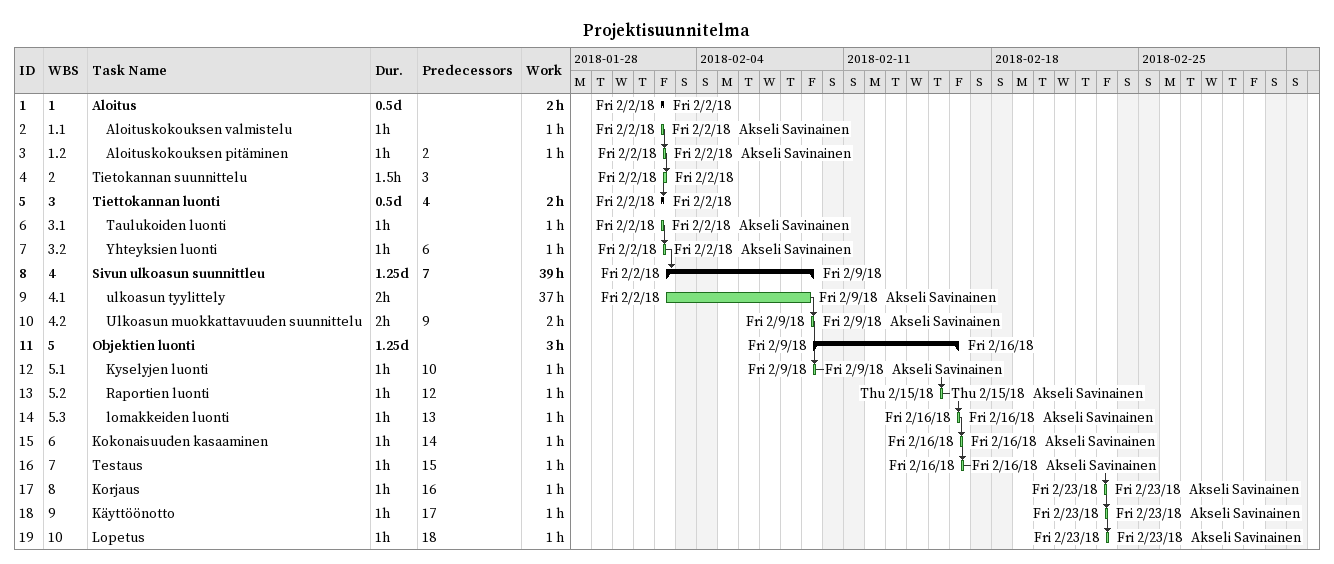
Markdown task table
Projektisuunnitelma

| ID | WBS | Task | Duration | Start | Finish | Predecessors | Resources | Work (h) |
|---|---|---|---|---|---|---|---|---|
| 1 | 1 | **Aloitus** | 0.5d | 2018-02-02 | 2018-02-02 |  |  | 2 |
| 2 | 1.1 | Aloituskokouksen valmistelu | 1h | 2018-02-02 | 2018-02-02 |  | Akseli Savinainen | 1 |
| 3 | 1.2 | Aloituskokouksen pitäminen | 1h | 2018-02-02 | 2018-02-02 | 2 | Akseli Savinainen | 1 |
| 4 | 2 | Tietokannan suunnittelu | 1.5h | 2018-02-02 | 2018-02-02 | 3 |  |  |
| 5 | 3 | **Tiettokannan luonti** | 0.5d | 2018-02-02 | 2018-02-02 | 4 |  | 2 |
| 6 | 3.1 | Taulukoiden luonti | 1h | 2018-02-02 | 2018-02-02 |  | Akseli Savinainen | 1 |
| 7 | 3.2 | Yhteyksien luonti | 1h | 2018-02-02 | 2018-02-02 | 6 | Akseli Savinainen | 1 |
| 8 | 4 | **Sivun ulkoasun suunnittleu** | 1.25d | 2018-02-02 | 2018-02-09 | 7 |  | 39 |
| 9 | 4.1 | ulkoasun tyylittely | 2h | 2018-02-02 | 2018-02-09 |  | Akseli Savinainen | 37 |
| 10 | 4.2 | Ulkoasun muokkattavuuden suunnittelu | 2h | 2018-02-09 | 2018-02-09 | 9 | Akseli Savinainen | 2 |
| 11 | 5 | **Objektien luonti** | 1.25d | 2018-02-09 | 2018-02-16 |  |  | 3 |
| 12 | 5.1 | Kyselyjen luonti | 1h | 2018-02-09 | 2018-02-09 | 10 | Akseli Savinainen | 1 |
| 13 | 5.2 | Raportien luonti | 1h | 2018-02-15 | 2018-02-15 | 12 | Akseli Savinainen | 1 |
| 14 | 5.3 | lomakkeiden luonti | 1h | 2018-02-16 | 2018-02-16 | 13 | Akseli Savinainen | 1 |
| 15 | 6 | Kokonaisuuden kasaaminen | 1h | 2018-02-16 | 2018-02-16 | 14 | Akseli Savinainen | 1 |
| 16 | 7 | Testaus | 1h | 2018-02-16 | 2018-02-16 | 15 | Akseli Savinainen | 1 |
| 17 | 8 | Korjaus | 1h | 2018-02-23 | 2018-02-23 | 16 | Akseli Savinainen | 1 |
| 18 | 9 | Käyttöönotto | 1h | 2018-02-23 | 2018-02-23 | 17 | Akseli Savinainen | 1 |
| 19 | 10 | Lopetus | 1h | 2018-02-23 | 2018-02-23 | 18 | Akseli Savinainen | 1 |
